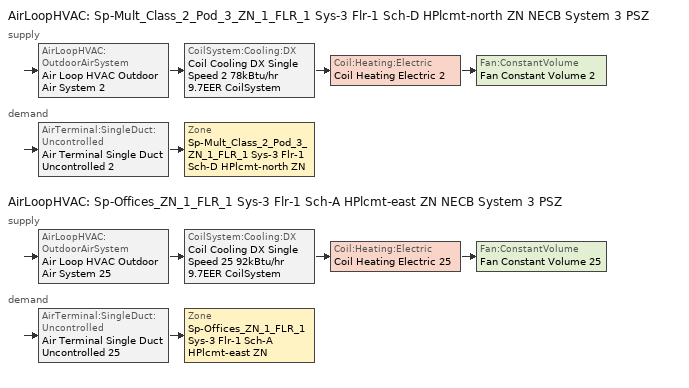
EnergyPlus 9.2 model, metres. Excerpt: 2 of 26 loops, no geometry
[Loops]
AirLoopHVAC 'Sp-Mult_Class_2_Pod_3_ZN_1_FLR_1 Sys-3 Flr-1 Sch-D HPlcmt-north ZN NECB System 3 PSZ'
 supply: AirLoopHVAC:OutdoorAirSystem 'Air Loop HVAC Outdoor Air System 2' > CoilSystem:Cooling:DX 'Coil Cooling DX Single Speed 2 78kBtu/hr 9.7EER CoilSystem' > Coil:Heating:Electric 'Coil Heating Electric 2' > Fan:ConstantVolume 'Fan Constant Volume 2'
 demand: AirTerminal:SingleDuct:Uncontrolled 'Air Terminal Single Duct Uncontrolled 2' > Zone 'Sp-Mult_Class_2_Pod_3_ZN_1_FLR_1 Sys-3 Flr-1 Sch-D HPlcmt-north ZN'
AirLoopHVAC 'Sp-Offices_ZN_1_FLR_1 Sys-3 Flr-1 Sch-A HPlcmt-east ZN NECB System 3 PSZ'
 supply: AirLoopHVAC:OutdoorAirSystem 'Air Loop HVAC Outdoor Air System 25' > CoilSystem:Cooling:DX 'Coil Cooling DX Single Speed 25 92kBtu/hr 9.7EER CoilSystem' > Coil:Heating:Electric 'Coil Heating Electric 25' > Fan:ConstantVolume 'Fan Constant Volume 25'
 demand: AirTerminal:SingleDuct:Uncontrolled 'Air Terminal Single Duct Uncontrolled 25' > Zone 'Sp-Offices_ZN_1_FLR_1 Sys-3 Flr-1 Sch-A HPlcmt-east ZN'
[DesignSpecification:OutdoorAir] Outdoor Air Method=Sum; Outdoor Air Flow per Person {m3/s-person}=0; Outdoor Air Flow per Zone {m3/s}=0; Outdoor Air Flow Air Changes per Hour {1/hr}=0
Name | Outdoor Air Flow per Zone Floor Area {m3/s-m2}
Space Function Classroom/lecture/training Ventilation | 0.00278384
Space Function Office - enclosed Ventilation | 0.0004318
[DesignSpecification:ZoneAirDistribution] Zone Air Distribution Effectiveness in Cooling Mode=1; Zone Air Distribution Effectiveness in Heating Mode=1
Sp-Mult_Class_2_Pod_3_ZN_1_FLR_1 Sys-3 Flr-1 Sch-D HPlcmt-north ZN Design Spec Zone Air Dist; Sp-Offices_ZN_1_FLR_1 Sys-3 Flr-1 Sch-A HPlcmt-east ZN Design Spec Zone Air Dist
[Sizing:Zone] Zone Cooling Design Supply Air Temperature Input Method=SupplyAirTemperature; Zone Cooling Design Supply Air Temperature {C}=13; Zone Cooling Design Supply Air Temperature Difference {deltaC}=11.11; Zone Heating Design Supply Air Temperature Input Method=SupplyAirTemperature; Zone Heating Design Supply Air Temperature {C}=43; Zone Heating Design Supply Air Temperature Difference {deltaC}=11.11; Zone Cooling Design Supply Air Humidity Ratio {kgWater/kgDryAir}=0.0085; Zone Heating Design Supply Air Humidity Ratio {kgWater/kgDryAir}=0.008; Zone Heating Sizing Factor=1.3; Zone Cooling Sizing Factor=1.1; Cooling Design Air Flow Method=DesignDay; Cooling Design Air Flow Rate {m3/s}=0; Cooling Minimum Air Flow per Zone Floor Area {m3/s-m2}=0.000762; Cooling Minimum Air Flow {m3/s}=0; Cooling Minimum Air Flow Fraction=0; Heating Design Air Flow Method=DesignDay; Heating Design Air Flow Rate {m3/s}=0; Heating Maximum Air Flow per Zone Floor Area {m3/s-m2}=0.002032; Heating Maximum Air Flow {m3/s}=0.141576; Heating Maximum Air Flow Fraction=0.3; Account for Dedicated Outdoor Air System=No
Name | Design Specification Outdoor Air Object | Design Specification Zone Air Distribution Object
Sp-Mult_Class_2_Pod_3_ZN_1_FLR_1 Sys-3 Flr-1 Sch-D HPlcmt-north ZN | Space Function Classroom/lecture/training Ventilation | Sp-Mult_Class_2_Pod_3_ZN_1_FLR_1 Sys-3 Flr-1 Sch-D HPlcmt-north ZN Design Spec Zone Air Dist
Sp-Offices_ZN_1_FLR_1 Sys-3 Flr-1 Sch-A HPlcmt-east ZN | Space Function Office - enclosed Ventilation | Sp-Offices_ZN_1_FLR_1 Sys-3 Flr-1 Sch-A HPlcmt-east ZN Design Spec Zone Air Dist
[Sizing:System] Type of Load to Size On=Sensible; Design Outdoor Air Flow Rate {m3/s}=Autosize; Central Heating Maximum System Air Flow Ratio=1; Preheat Design Temperature {C}=7; Preheat Design Humidity Ratio {kgWater/kgDryAir}=0.008; Precool Design Temperature {C}=13; Precool Design Humidity Ratio {kgWater/kgDryAir}=0.008; Central Cooling Design Supply Air Temperature {C}=13; Central Heating Design Supply Air Temperature {C}=43; Type of Zone Sum to Use=NonCoincident; 100% Outdoor Air in Cooling=No; 100% Outdoor Air in Heating=No; Central Cooling Design Supply Air Humidity Ratio {kgWater/kgDryAir}=0.0085; Central Heating Design Supply Air Humidity Ratio {kgWater/kgDryAir}=0.008; Cooling Supply Air Flow Rate Method=DesignDay; Cooling Supply Air Flow Rate {m3/s}=0; Cooling Supply Air Flow Rate Per Floor Area {m3/s-m2}=0.00996765; Cooling Fraction of Autosized Cooling Supply Air Flow Rate=1; Cooling Supply Air Flow Rate Per Unit Cooling Capacity {m3/s-W}=3.94755e-05; Heating Supply Air Flow Rate Method=DesignDay; Heating Supply Air Flow Rate {m3/s}=0; Heating Supply Air Flow Rate Per Floor Area {m3/s-m2}=0.00996765; Heating Fraction of Autosized Heating Supply Air Flow Rate=1; Heating Fraction of Autosized Cooling Supply Air Flow Rate=1; Heating Supply Air Flow Rate Per Unit Heating Capacity {m3/s-W}=3.15882e-05; System Outdoor Air Method=ZoneSum; Zone Maximum Outdoor Air Fraction=1; Cooling Design Capacity Method=CoolingDesignCapacity; Cooling Design Capacity {W}=Autosize; Cooling Design Capacity Per Floor Area {W/m2}=234.7; Fraction of Autosized Cooling Design Capacity=1; Heating Design Capacity Method=HeatingDesignCapacity; Heating Design Capacity {W}=Autosize; Heating Design Capacity Per Floor Area {W/m2}=157; Fraction of Autosized Heating Design Capacity=1; Central Cooling Capacity Control Method=OnOff
Sp-Mult_Class_2_Pod_3_ZN_1_FLR_1 Sys-3 Flr-1 Sch-D HPlcmt-north ZN NECB System 3 PSZ; Sp-Offices_ZN_1_FLR_1 Sys-3 Flr-1 Sch-A HPlcmt-east ZN NECB System 3 PSZ
[ZoneControl:Thermostat]
Name | Zone or ZoneList | Control Type Schedule | Control 1
Sp-Mult_Class_2_Pod_3_ZN_1_FLR_1 Sys-3 Flr-1 Sch-D HPlcmt-north ZN Thermostat | Sp-Mult_Class_2_Pod_3_ZN_1_FLR_1 Sys-3 Flr-1 Sch-D HPlcmt-north ZN | Sp-Mult_Class_2_Pod_3_ZN_1_FLR_1 Sys-3 Flr-1 Sch-D HPlcmt-north ZN Thermostat Schedule | Space Function Classroom/lecture/training Thermostat 15
Sp-Offices_ZN_1_FLR_1 Sys-3 Flr-1 Sch-A HPlcmt-east ZN Thermostat | Sp-Offices_ZN_1_FLR_1 Sys-3 Flr-1 Sch-A HPlcmt-east ZN | Sp-Offices_ZN_1_FLR_1 Sys-3 Flr-1 Sch-A HPlcmt-east ZN Thermostat Schedule | Space Function Office - enclosed Thermostat 2
[ThermostatSetpoint:DualSetpoint]
Name | Heating Setpoint Temperature Schedule | Cooling Setpoint Temperature Schedule
Space Function Classroom/lecture/training Thermostat 15 | NECB-D-Thermostat Setpoint-Heating | NECB-D-Thermostat Setpoint-Cooling
Space Function Office - enclosed Thermostat 2 | NECB-A-Thermostat Setpoint-Heating | NECB-A-Thermostat Setpoint-Cooling
[ZoneHVAC:Baseboard:Convective:Electric] Availability Schedule=Always On Discrete; Heating Design Capacity {W}=Autosize; Efficiency=1
Zone HVAC Baseboard Convective Electric 2; Zone HVAC Baseboard Convective Electric 25
[AirTerminal:SingleDuct:Uncontrolled] Availability Schedule=Always On Discrete; Maximum Air Flow Rate {m3/s}=AutoSize
Air Terminal Single Duct Uncontrolled 2; Air Terminal Single Duct Uncontrolled 25
[Zone equipment]
Sp-Mult_Class_2_Pod_3_ZN_1_FLR_1 Sys-3 Flr-1 Sch-D HPlcmt-north ZN: Air Terminal Single Duct Uncontrolled 2, Zone HVAC Baseboard Convective Electric 2
Sp-Offices_ZN_1_FLR_1 Sys-3 Flr-1 Sch-A HPlcmt-east ZN: Air Terminal Single Duct Uncontrolled 25, Zone HVAC Baseboard Convective Electric 25
[Fan:ConstantVolume] Fan Total Efficiency=0.39975; Pressure Rise {Pa}=640; Maximum Flow Rate {m3/s}=AutoSize; Motor Efficiency=0.615; Motor In Airstream Fraction=1
Name | Availability Schedule
Fan Constant Volume 2 | Sp-Mult_Class_2_Pod_3_ZN_1_FLR_1 Sys-3 Flr-1 Sch-D HPlcmt-north ZN NECB System 3 PSZ Occ Sch
Fan Constant Volume 25 | Sp-Offices_ZN_1_FLR_1 Sys-3 Flr-1 Sch-A HPlcmt-east ZN NECB System 3 PSZ Occ Sch
[Coil:Cooling:DX:SingleSpeed] Availability Schedule=Always On Discrete; Gross Rated Total Cooling Capacity {W}=Autosize; Gross Rated Sensible Heat Ratio=Autosize; Rated Air Flow Rate {m3/s}=Autosize; Rated Evaporator Fan Power Per Volume Flow Rate {W/(m3/s)}=773.3; Condenser Type=AirCooled; Evaporative Condenser Effectiveness=0; Evaporative Condenser Air Flow Rate {m3/s}=Autosize; Evaporative Condenser Pump Rated Power Consumption {W}=Autosize; Crankcase Heater Capacity {W}=0; Maximum Outdoor Dry-Bulb Temperature for Crankcase Heater Operation {C}=0; Basin Heater Capacity {W/K}=0; Basin Heater Setpoint Temperature {C}=10
Name | Gross Rated Cooling COP {W/W} | Total Cooling Capacity Function of Temperature Curve | Total Cooling Capacity Function of Flow Fraction Curve | Energy Input Ratio Function of Temperature Curve | Energy Input Ratio Function of Flow Fraction Curve | Part Load Fraction Correlation Curve
Coil Cooling DX Single Speed 2 78kBtu/hr 9.7EER | 3.33782 | DXCOOL-NECB2011-REF-CAPFT 11 | DXCOOL-NECB2011-REF-CAPFFLOW 11 | DXCOOL-NECB2011-REF-COOLEIRFT 11 | DXCOOL-NECB2011-REF-COOLEIRFFLOW 11 | DXCOOL-NECB2011-REF-COOLPLFFPLR 11
Coil Cooling DX Single Speed 25 92kBtu/hr 9.7EER | 3.34888 | DXCOOL-NECB2011-REF-CAPFT 17 | DXCOOL-NECB2011-REF-CAPFFLOW 17 | DXCOOL-NECB2011-REF-COOLEIRFT 17 | DXCOOL-NECB2011-REF-COOLEIRFFLOW 17 | DXCOOL-NECB2011-REF-COOLPLFFPLR 17
[Coil:Heating:Electric] Availability Schedule=Always On Discrete; Efficiency=1; Nominal Capacity {W}=Autosize
Coil Heating Electric 2; Coil Heating Electric 25
[CoilSystem:Cooling:DX] Availability Schedule=Always On Discrete
Name | Cooling Coil
Coil Cooling DX Single Speed 2 78kBtu/hr 9.7EER CoilSystem | Coil Cooling DX Single Speed 2 78kBtu/hr 9.7EER
Coil Cooling DX Single Speed 25 92kBtu/hr 9.7EER CoilSystem | Coil Cooling DX Single Speed 25 92kBtu/hr 9.7EER
[Controller:OutdoorAir] Minimum Outdoor Air Flow Rate {m3/s}=0; Maximum Outdoor Air Flow Rate {m3/s}=Autosize; Economizer Control Type=DifferentialEnthalpy; Economizer Control Action Type=ModulateFlow; Lockout Type=NoLockout; Minimum Limit Type=FixedMinimum; High Humidity Control=No; Control High Indoor Humidity Based on Outdoor Humidity Ratio=Yes; Heat Recovery Bypass Control Type=BypassWhenWithinEconomizerLimits
Name | Minimum Outdoor Air Schedule | Mechanical Ventilation Controller
Controller Outdoor Air 2 | Sp-Mult_Class_2_Pod_3_ZN_1_FLR_1 Sys-3 Flr-1 Sch-D HPlcmt-north ZN NECB System 3 PSZ Occ Sch | Controller Mechanical Ventilation 2
Controller Outdoor Air 25 | Sp-Offices_ZN_1_FLR_1 Sys-3 Flr-1 Sch-A HPlcmt-east ZN NECB System 3 PSZ Occ Sch | Controller Mechanical Ventilation 25
[Controller:MechanicalVentilation] Demand Controlled Ventilation=No; System Outdoor Air Method=ZoneSum
Name | Availability Schedule | Zone 1 | Design Specification Outdoor Air Object Name 1 | Design Specification Zone Air Distribution Object Name 1
Controller Mechanical Ventilation 2 | Sp-Mult_Class_2_Pod_3_ZN_1_FLR_1 Sys-3 Flr-1 Sch-D HPlcmt-north ZN NECB System 3 PSZ Occ Sch | Sp-Mult_Class_2_Pod_3_ZN_1_FLR_1 Sys-3 Flr-1 Sch-D HPlcmt-north ZN | Space Function Classroom/lecture/training Ventilation | Sp-Mult_Class_2_Pod_3_ZN_1_FLR_1 Sys-3 Flr-1 Sch-D HPlcmt-north ZN Design Spec Zone Air Dist
Controller Mechanical Ventilation 25 | Sp-Offices_ZN_1_FLR_1 Sys-3 Flr-1 Sch-A HPlcmt-east ZN NECB System 3 PSZ Occ Sch | Sp-Offices_ZN_1_FLR_1 Sys-3 Flr-1 Sch-A HPlcmt-east ZN | Space Function Office - enclosed Ventilation | Sp-Offices_ZN_1_FLR_1 Sys-3 Flr-1 Sch-A HPlcmt-east ZN Design Spec Zone Air Dist
[AirLoopHVAC] Design Supply Air Flow Rate {m3/s}=AutoSize
Sp-Mult_Class_2_Pod_3_ZN_1_FLR_1 Sys-3 Flr-1 Sch-D HPlcmt-north ZN NECB System 3 PSZ; Sp-Offices_ZN_1_FLR_1 Sys-3 Flr-1 Sch-A HPlcmt-east ZN NECB System 3 PSZ
[SetpointManager:SingleZone:Reheat] Control Variable=Temperature; Minimum Supply Air Temperature {C}=13; Maximum Supply Air Temperature {C}=43
Name | Control Zone
Setpoint Manager Single Zone Reheat 2 | Sp-Mult_Class_2_Pod_3_ZN_1_FLR_1 Sys-3 Flr-1 Sch-D HPlcmt-north ZN
Setpoint Manager Single Zone Reheat 25 | Sp-Offices_ZN_1_FLR_1 Sys-3 Flr-1 Sch-A HPlcmt-east ZN
[SetpointManager:MixedAir] Control Variable=Temperature
Node 46 OS Default SPM; Node 45 OS Default SPM; Node 44 OS Default SPM; Node 299 OS Default SPM; Node 298 OS Default SPM; Node 297 OS Default SPM
[Schedule:Day:Interval]
NECB-D-Thermostat Setpoint-Heating Sun|Hol Day; NECB-D-Thermostat Setpoint-Heating Sat Day; NECB-A-Thermostat Setpoint-Heating Sun|Hol Day; NECB-A-Thermostat Setpoint-Heating Sat Day: No, 24:00, 18
NECB-D-Thermostat Setpoint-Heating Default|Wkdy Day; NECB-D-Thermostat Setpoint-Heating Default: No, 07:00, 18, 08:00, 20, 23:00, 22, 24:00, 18
NECB-D-Thermostat Setpoint-Cooling Sun|Hol Day; NECB-D-Thermostat Setpoint-Cooling Sat Day; NECB-A-Thermostat Setpoint-Cooling Sun|Hol Day; NECB-A-Thermostat Setpoint-Cooling Sat Day: No, 24:00, 35
NECB-D-Thermostat Setpoint-Cooling Default|Wkdy Day; NECB-D-Thermostat Setpoint-Cooling Default: No, 07:00, 35, 23:00, 24, 24:00, 35
Sp-Mult_Class_2_Pod_3_ZN_1_FLR_1 Sys-3 Flr-1 Sch-D HPlcmt-north ZN NECB System 3 PSZ Occ Sch Sunday; Sp-Mult_Class_2_Pod_3_ZN_1_FLR_1 Sys-3 Flr-1 Sch-D HPlcmt-north ZN NECB System 3 PSZ Occ Sch Saturda; Sp-Offices_ZN_1_FLR_1 Sys-3 Flr-1 Sch-A HPlcmt-east ZN NECB System 3 PSZ Occ Sch Sunday; Sp-Offices_ZN_1_FLR_1 Sys-3 Flr-1 Sch-A HPlcmt-east ZN NECB System 3 PSZ Occ Sch Saturday: No, 24:00, 0
Sp-Mult_Class_2_Pod_3_ZN_1_FLR_1 Sys-3 Flr-1 Sch-D HPlcmt-north ZN NECB System 3 PSZ Occ Sch Monday; Sp-Mult_Class_2_Pod_3_ZN_1_FLR_1 Sys-3 Flr-1 Sch-D HPlcmt-north ZN NECB System 3 PSZ Occ Sch Tuesday; Sp-Mult_Class_2_Pod_3_ZN_1_FLR_1 Sys-3 Flr-1 Sch-D HPlcmt-north ZN NECB System 3 PSZ Occ Sch Wednesd; Sp-Mult_Class_2_Pod_3_ZN_1_FLR_1 Sys-3 Flr-1 Sch-D HPlcmt-north ZN NECB System 3 PSZ Occ Sch Thursda; Sp-Mult_Class_2_Pod_3_ZN_1_FLR_1 Sys-3 Flr-1 Sch-D HPlcmt-north ZN NECB System 3 PSZ Occ Sch Friday: No, 09:00, 0, 18:00, 1, 19:00, 0, 22:00, 1, 24:00, 0
Sp-Mult_Class_2_Pod_3_ZN_1_FLR_1 Sys-3 Flr-1 Sch-D HPlcmt-north ZN NECB System 3 PSZ Occ Sch Default; Sp-Mult_Class_2_Pod_3_ZN_1_FLR_1 Sys-3 Flr-1 Sch-D HPlcmt-north ZN NECB System 3 PSZ Occ Sch Summer; Sp-Mult_Class_2_Pod_3_ZN_1_FLR_1 Sys-3 Flr-1 Sch-D HPlcmt-north ZN NECB System 3 PSZ Occ Sch Winter; Sp-Offices_ZN_1_FLR_1 Sys-3 Flr-1 Sch-A HPlcmt-east ZN NECB System 3 PSZ Occ Sch Default; Sp-Offices_ZN_1_FLR_1 Sys-3 Flr-1 Sch-A HPlcmt-east ZN NECB System 3 PSZ Occ Sch Summer Design Day; Sp-Offices_ZN_1_FLR_1 Sys-3 Flr-1 Sch-A HPlcmt-east ZN NECB System 3 PSZ Occ Sch Winter Design Day: No, 24:00, 1
NECB-A-Thermostat Setpoint-Heating Default|Wkdy Day; NECB-A-Thermostat Setpoint-Heating Default: No, 06:00, 18, 07:00, 20, 21:00, 22, 24:00, 18
NECB-A-Thermostat Setpoint-Cooling Default|Wkdy Day; NECB-A-Thermostat Setpoint-Cooling Default: No, 06:00, 35, 21:00, 24, 24:00, 35
Sp-Offices_ZN_1_FLR_1 Sys-3 Flr-1 Sch-A HPlcmt-east ZN NECB System 3 PSZ Occ Sch Monday; Sp-Offices_ZN_1_FLR_1 Sys-3 Flr-1 Sch-A HPlcmt-east ZN NECB System 3 PSZ Occ Sch Tuesday; Sp-Offices_ZN_1_FLR_1 Sys-3 Flr-1 Sch-A HPlcmt-east ZN NECB System 3 PSZ Occ Sch Wednesday; Sp-Offices_ZN_1_FLR_1 Sys-3 Flr-1 Sch-A HPlcmt-east ZN NECB System 3 PSZ Occ Sch Thursday; Sp-Offices_ZN_1_FLR_1 Sys-3 Flr-1 Sch-A HPlcmt-east ZN NECB System 3 PSZ Occ Sch Friday: No, 08:00, 0, 19:00, 1, 24:00, 0
[Schedule:Week:Daily]
Schedule:Week:Daily {a94d5a31-0d3c-48f5-b0cc-76be6a49b1ab}: NECB-D-Thermostat Setpoint-Heating Sun|Hol Day, NECB-D-Thermostat Setpoint-Heating Default|Wkdy Day, NECB-D-Thermostat Setpoint-Heating Default|Wkdy Day, NECB-D-Thermostat Setpoint-Heating Default|Wkdy Day, NECB-D-Thermostat Setpoint-Heating Default|Wkdy Day, NECB-D-Thermostat Setpoint-Heating Default|Wkdy Day, NECB-D-Thermostat Setpoint-Heating Sat Day, NECB-D-Thermostat Setpoint-Heating Default, NECB-D-Thermostat Setpoint-Heating Default, NECB-D-Thermostat Setpoint-Heating Default, NECB-D-Thermostat Setpoint-Heating Default, NECB-D-Thermostat Setpoint-Heating Default
Schedule:Week:Daily {e656f78f-8d2a-4736-af0e-bfaba45f49e1}: NECB-D-Thermostat Setpoint-Cooling Sun|Hol Day, NECB-D-Thermostat Setpoint-Cooling Default|Wkdy Day, NECB-D-Thermostat Setpoint-Cooling Default|Wkdy Day, NECB-D-Thermostat Setpoint-Cooling Default|Wkdy Day, NECB-D-Thermostat Setpoint-Cooling Default|Wkdy Day, NECB-D-Thermostat Setpoint-Cooling Default|Wkdy Day, NECB-D-Thermostat Setpoint-Cooling Sat Day, NECB-D-Thermostat Setpoint-Cooling Default, NECB-D-Thermostat Setpoint-Cooling Default, NECB-D-Thermostat Setpoint-Cooling Default, NECB-D-Thermostat Setpoint-Cooling Default, NECB-D-Thermostat Setpoint-Cooling Default
Schedule:Week:Daily {67d469b9-9334-4ed7-a2cf-efd7e0c794e0}: Sp-Mult_Class_2_Pod_3_ZN_1_FLR_1 Sys-3 Flr-1 Sch-D HPlcmt-north ZN NECB System 3 PSZ Occ Sch Sunday, Sp-Mult_Class_2_Pod_3_ZN_1_FLR_1 Sys-3 Flr-1 Sch-D HPlcmt-north ZN NECB System 3 PSZ Occ Sch Monday, Sp-Mult_Class_2_Pod_3_ZN_1_FLR_1 Sys-3 Flr-1 Sch-D HPlcmt-north ZN NECB System 3 PSZ Occ Sch Tuesday, Sp-Mult_Class_2_Pod_3_ZN_1_FLR_1 Sys-3 Flr-1 Sch-D HPlcmt-north ZN NECB System 3 PSZ Occ Sch Wednesd, Sp-Mult_Class_2_Pod_3_ZN_1_FLR_1 Sys-3 Flr-1 Sch-D HPlcmt-north ZN NECB System 3 PSZ Occ Sch Thursda, Sp-Mult_Class_2_Pod_3_ZN_1_FLR_1 Sys-3 Flr-1 Sch-D HPlcmt-north ZN NECB System 3 PSZ Occ Sch Friday, Sp-Mult_Class_2_Pod_3_ZN_1_FLR_1 Sys-3 Flr-1 Sch-D HPlcmt-north ZN NECB System 3 PSZ Occ Sch Saturda, Sp-Mult_Class_2_Pod_3_ZN_1_FLR_1 Sys-3 Flr-1 Sch-D HPlcmt-north ZN NECB System 3 PSZ Occ Sch Default, Sp-Mult_Class_2_Pod_3_ZN_1_FLR_1 Sys-3 Flr-1 Sch-D HPlcmt-north ZN NECB System 3 PSZ Occ Sch Summer, Sp-Mult_Class_2_Pod_3_ZN_1_FLR_1 Sys-3 Flr-1 Sch-D HPlcmt-north ZN NECB System 3 PSZ Occ Sch Winter, Sp-Mult_Class_2_Pod_3_ZN_1_FLR_1 Sys-3 Flr-1 Sch-D HPlcmt-north ZN NECB System 3 PSZ Occ Sch Default, Sp-Mult_Class_2_Pod_3_ZN_1_FLR_1 Sys-3 Flr-1 Sch-D HPlcmt-north ZN NECB System 3 PSZ Occ Sch Default
Schedule:Week:Daily {eb0dbc9f-5cf8-42e4-8117-1e915e10101e}: NECB-A-Thermostat Setpoint-Heating Sun|Hol Day, NECB-A-Thermostat Setpoint-Heating Default|Wkdy Day, NECB-A-Thermostat Setpoint-Heating Default|Wkdy Day, NECB-A-Thermostat Setpoint-Heating Default|Wkdy Day, NECB-A-Thermostat Setpoint-Heating Default|Wkdy Day, NECB-A-Thermostat Setpoint-Heating Default|Wkdy Day, NECB-A-Thermostat Setpoint-Heating Sat Day, NECB-A-Thermostat Setpoint-Heating Default, NECB-A-Thermostat Setpoint-Heating Default, NECB-A-Thermostat Setpoint-Heating Default, NECB-A-Thermostat Setpoint-Heating Default, NECB-A-Thermostat Setpoint-Heating Default
Schedule:Week:Daily {1b236b10-d6ea-4660-a2ea-9a700ea39461}: NECB-A-Thermostat Setpoint-Cooling Sun|Hol Day, NECB-A-Thermostat Setpoint-Cooling Default|Wkdy Day, NECB-A-Thermostat Setpoint-Cooling Default|Wkdy Day, NECB-A-Thermostat Setpoint-Cooling Default|Wkdy Day, NECB-A-Thermostat Setpoint-Cooling Default|Wkdy Day, NECB-A-Thermostat Setpoint-Cooling Default|Wkdy Day, NECB-A-Thermostat Setpoint-Cooling Sat Day, NECB-A-Thermostat Setpoint-Cooling Default, NECB-A-Thermostat Setpoint-Cooling Default, NECB-A-Thermostat Setpoint-Cooling Default, NECB-A-Thermostat Setpoint-Cooling Default, NECB-A-Thermostat Setpoint-Cooling Default
Schedule:Week:Daily {20e3ee42-0e5b-4113-926d-355e1a8f94de}: Sp-Offices_ZN_1_FLR_1 Sys-3 Flr-1 Sch-A HPlcmt-east ZN NECB System 3 PSZ Occ Sch Sunday, Sp-Offices_ZN_1_FLR_1 Sys-3 Flr-1 Sch-A HPlcmt-east ZN NECB System 3 PSZ Occ Sch Monday, Sp-Offices_ZN_1_FLR_1 Sys-3 Flr-1 Sch-A HPlcmt-east ZN NECB System 3 PSZ Occ Sch Tuesday, Sp-Offices_ZN_1_FLR_1 Sys-3 Flr-1 Sch-A HPlcmt-east ZN NECB System 3 PSZ Occ Sch Wednesday, Sp-Offices_ZN_1_FLR_1 Sys-3 Flr-1 Sch-A HPlcmt-east ZN NECB System 3 PSZ Occ Sch Thursday, Sp-Offices_ZN_1_FLR_1 Sys-3 Flr-1 Sch-A HPlcmt-east ZN NECB System 3 PSZ Occ Sch Friday, Sp-Offices_ZN_1_FLR_1 Sys-3 Flr-1 Sch-A HPlcmt-east ZN NECB System 3 PSZ Occ Sch Saturday, Sp-Offices_ZN_1_FLR_1 Sys-3 Flr-1 Sch-A HPlcmt-east ZN NECB System 3 PSZ Occ Sch Default, Sp-Offices_ZN_1_FLR_1 Sys-3 Flr-1 Sch-A HPlcmt-east ZN NECB System 3 PSZ Occ Sch Summer Design Day, Sp-Offices_ZN_1_FLR_1 Sys-3 Flr-1 Sch-A HPlcmt-east ZN NECB System 3 PSZ Occ Sch Winter Design Day, Sp-Offices_ZN_1_FLR_1 Sys-3 Flr-1 Sch-A HPlcmt-east ZN NECB System 3 PSZ Occ Sch Default, Sp-Offices_ZN_1_FLR_1 Sys-3 Flr-1 Sch-A HPlcmt-east ZN NECB System 3 PSZ Occ Sch Default
[Schedule:Year]
NECB-D-Thermostat Setpoint-Heating: Schedule:Week:Daily {a94d5a31-0d3c-48f5-b0cc-76be6a49b1ab}, 1, 1, 12, 31
NECB-D-Thermostat Setpoint-Cooling: Schedule:Week:Daily {e656f78f-8d2a-4736-af0e-bfaba45f49e1}, 1, 1, 12, 31
Sp-Mult_Class_2_Pod_3_ZN_1_FLR_1 Sys-3 Flr-1 Sch-D HPlcmt-north ZN NECB System 3 PSZ Occ Sch: Schedule:Week:Daily {67d469b9-9334-4ed7-a2cf-efd7e0c794e0}, 1, 1, 12, 31
NECB-A-Thermostat Setpoint-Heating: Schedule:Week:Daily {eb0dbc9f-5cf8-42e4-8117-1e915e10101e}, 1, 1, 12, 31
NECB-A-Thermostat Setpoint-Cooling: Schedule:Week:Daily {1b236b10-d6ea-4660-a2ea-9a700ea39461}, 1, 1, 12, 31
Sp-Offices_ZN_1_FLR_1 Sys-3 Flr-1 Sch-A HPlcmt-east ZN NECB System 3 PSZ Occ Sch: Schedule:Week:Daily {20e3ee42-0e5b-4113-926d-355e1a8f94de}, 1, 1, 12, 31
[Schedule:Compact]
Sp-Mult_Class_2_Pod_3_ZN_1_FLR_1 Sys-3 Flr-1 Sch-D HPlcmt-north ZN Thermostat Schedule; Sp-Offices_ZN_1_FLR_1 Sys-3 Flr-1 Sch-A HPlcmt-east ZN Thermostat Schedule: Through: 12/31, For: AllDays, Until: 24:00, 4
[Schedule:Constant]
Always On Discrete: OnOff, 1
[Curve:Quadratic] Coefficient1 Constant=1; Coefficient2 x=0; Coefficient3 x**2=0; Minimum Value of x=0; Maximum Value of x=1
DXCOOL-NECB2011-REF-CAPFFLOW 11; DXCOOL-NECB2011-REF-COOLEIRFFLOW 11; DXCOOL-NECB2011-REF-CAPFFLOW 17; DXCOOL-NECB2011-REF-COOLEIRFFLOW 17
[Curve:Cubic] Coefficient1 Constant=0.0277; Coefficient2 x=4.9151; Coefficient3 x**2=-8.184; Coefficient4 x**3=4.2702; Minimum Value of x=0.7; Maximum Value of x=1
DXCOOL-NECB2011-REF-COOLPLFFPLR 11; DXCOOL-NECB2011-REF-COOLPLFFPLR 17
[Curve:Biquadratic] Minimum Value of x=13; Maximum Value of x=24; Minimum Value of y=24; Maximum Value of y=46
Name | Coefficient1 Constant | Coefficient2 x | Coefficient3 x**2 | Coefficient4 y | Coefficient5 y**2 | Coefficient6 x*y
DXCOOL-NECB2011-REF-CAPFT 11; DXCOOL-NECB2011-REF-CAPFT 17 | 0.867905 | 0.0142459 | 0.00055436 | -0.0075575 | 3.3e-05 | -0.0001918
DXCOOL-NECB2011-REF-COOLEIRFT 11; DXCOOL-NECB2011-REF-COOLEIRFT 17 | 0.116936 | 0.0284933 | -0.0004112 | 0.0214108 | 0.00016103 | -0.0006791
